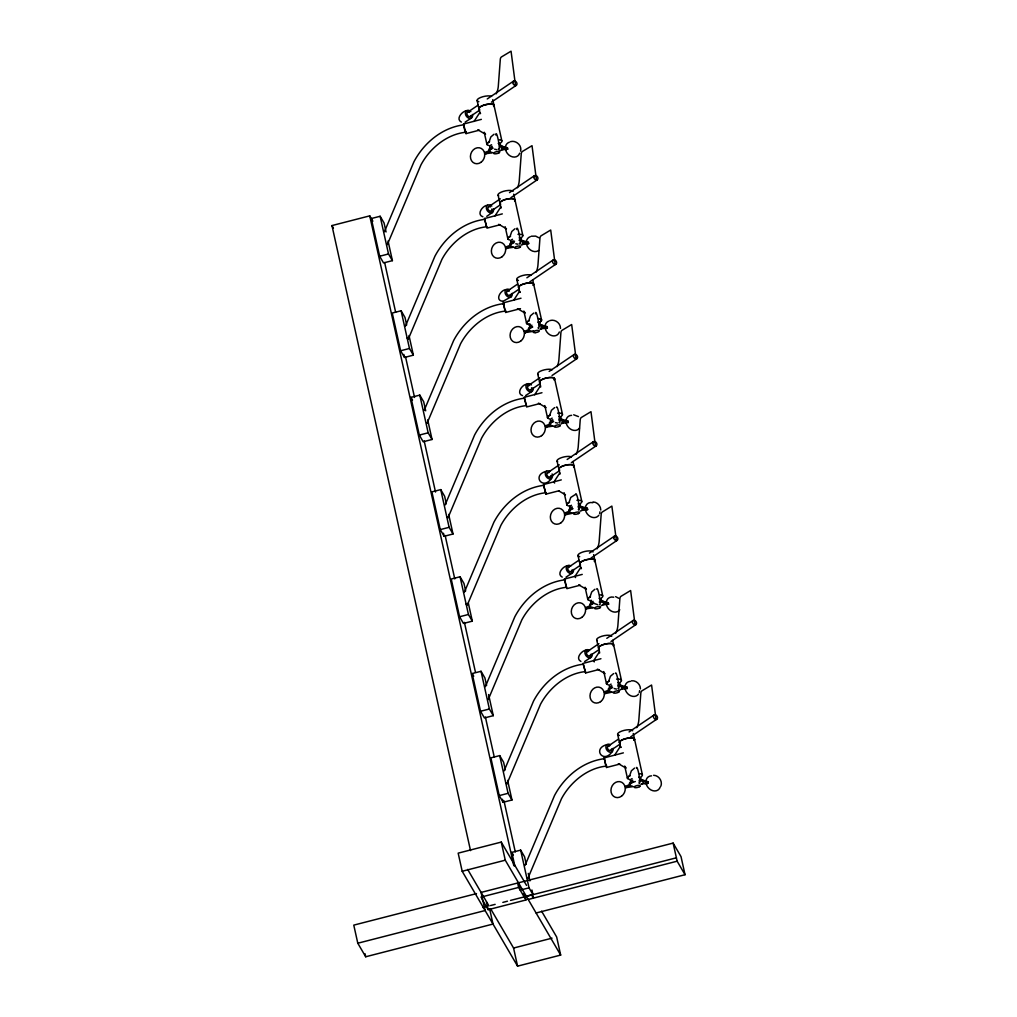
<?xml version="1.0" encoding="UTF-8"?>
<svg xmlns="http://www.w3.org/2000/svg" width="1017" height="1017" viewBox="0 0 1017 1017"><rect width="100%" height="100%" fill="white"/><g stroke="black" fill="none" stroke-linecap="round" stroke-linejoin="round"><path stroke-width="1.5" d="M502.322 213.888L484.461 218.566L486.978 228.126L500.3 224.706M526.742 406.419L524.213 397.291L541.972 392.727M561.295 479.884L543.434 484.562L545.951 494.122L559.274 490.702M464.273 125.625C462.786 123.273 465.354 133.672 465.761 131.549M503.911 304.464L503.428 303.676L504.915 310.312M426.975 423.479L460.587 343.746C469.155 327.652 486.037 313.071 505.411 311.1L505.449 310.859M564.931 580.135L565.897 585.792M604.581 758.974L605.547 764.631M527.848 878.51L561.46 798.765C570.029 782.683 586.923 768.089 606.285 766.119L606.285 765.407M520.59 151.126C522.179 145.38 515.861 139.85 510.305 141.719M660.923 786.103C662.728 781.221 658.876 775.323 653.613 775.285M489.406 141.02L490.842 136.939L494.046 134.231M510.356 235.537L511.805 231.456L514.996 228.749M529.043 319.859L530.493 315.779L533.696 313.071M550.006 414.377L551.456 410.296L554.646 407.588M569.329 501.534L570.766 497.453L575.978 494.097M590.28 596.051L591.729 591.958L594.92 589.25M608.967 680.373L610.416 676.292L613.62 673.585M629.93 774.89L631.366 770.81L634.57 768.089M384.49 231.634L413.97 161.716C423.936 142.876 442.179 127.583 463.777 124.824M387.324 244.639L420.936 164.907C429.505 148.813 446.399 134.231 465.761 132.261M405.44 326.152L434.92 256.22C444.887 237.393 463.142 222.087 484.74 219.341M424.14 410.487L453.62 340.555C463.587 321.715 481.829 306.422 503.428 303.676M445.09 504.991L474.57 435.06C484.537 416.233 502.779 400.927 524.378 398.181M447.925 517.996L481.537 438.263C490.105 422.169 507 407.588 526.361 405.605M464.413 592.148L493.893 522.217C503.86 503.39 522.102 488.084 543.701 485.338M467.248 605.153L500.86 525.408C509.428 509.326 526.323 494.732 545.684 492.762L543.663 485.579M485.363 686.666L514.844 616.734C524.81 597.894 543.065 582.601 564.664 579.855M488.198 699.671L521.81 619.925C530.378 603.844 547.273 589.25 566.634 587.279L566.151 586.491M504.063 770.988L533.544 701.056C543.51 682.229 561.753 666.923 583.351 664.177M506.898 783.993L540.51 704.26C549.078 688.166 565.961 673.585 585.334 671.601L583.313 664.419M525.014 865.505L554.494 795.574C564.46 776.734 582.703 761.441 604.301 758.695M517.437 187.751L517.717 187.141A13.933 8.314 -87.8 0 0 519.242 180.886L521.251 153.898A2.873 1.716 -87.8 0 1 522.369 151.482L532.018 145.685L536.493 180.263M536.137 272.086L536.404 271.475A13.933 8.314 -87.8 0 0 537.942 265.221L539.951 238.22A2.873 1.716 -87.8 0 1 541.069 235.804L550.706 230.02L555.18 264.598M557.087 366.59L557.367 365.993A13.933 8.314 -87.8 0 0 558.892 359.726L560.901 332.737A2.873 1.716 -87.8 0 1 562.02 330.322L571.668 324.525L576.143 359.115M597.487 547.998L597.068 548.849M637.125 726.837L636.718 727.689M496.194 93.831L496.754 92.636A13.933 8.314 -87.8 0 0 498.292 86.381L500.3 59.38A2.873 1.716 -87.8 0 1 501.419 56.965L511.055 51.181L515.543 85.759M576.118 454.332L576.677 453.137A13.933 8.314 -87.8 0 0 578.215 446.883L580.224 419.894A2.873 1.716 -87.8 0 1 581.343 417.478L590.979 411.682L595.466 446.26M615.755 633.171L616.327 631.989A13.933 8.314 -87.8 0 0 617.866 625.722L619.874 598.733A2.873 1.716 -87.8 0 1 620.993 596.318L630.629 590.521L635.104 625.112M474.036 121.443L479.897 112.391L480.545 113.523M494.987 215.947L500.847 206.909M513.687 300.282L519.534 291.231L520.196 292.362M534.637 394.787L540.497 385.748M559.808 472.905L553.96 481.944L554.608 483.062M599.458 651.744L593.61 660.783L594.259 661.914M614.56 755.3L620.421 746.262L621.069 747.381M481.372 119.37L463.51 124.049L466.028 133.608L479.35 130.189M466.028 133.608L465.9 131.371M521.022 298.21L503.161 302.888L505.678 312.448L520.475 308.647M505.678 312.448L505.551 310.21M545.951 494.122L545.989 492.851M582.245 574.402L564.384 579.067L566.901 588.64L580.224 585.207M600.945 658.724L583.084 663.402L585.601 672.962L598.924 669.542M585.601 672.962L585.639 671.69M623.37 752.86L604.034 757.907L606.552 767.479L619.874 764.059M606.552 767.479L606.424 765.242M492.203 146.295L490.054 148.19L490.334 149.499L492.495 147.605M513.165 240.813L511.004 242.707L511.297 244.016L514.526 241.169M531.853 325.135L529.692 327.029L529.984 328.338L532.145 326.444M552.803 419.652L550.655 421.547L550.934 422.856L553.095 420.962M572.126 506.809L569.978 508.703L570.257 510.013L572.418 508.119M593.089 601.327L590.928 603.221L591.22 604.518L593.369 602.623M611.776 685.649L609.615 687.543L609.908 688.852L612.069 686.958M632.727 780.166L630.578 782.06L630.858 783.357L633.019 781.463M580.364 511.131A7.068 2.276 -12.5 0 0 581.584 510.445L582.423 509.733A7.068 2.276 -12.5 0 0 578.292 507.572M601.314 605.636A7.068 2.276 -12.5 0 0 602.534 604.95L603.373 604.251A7.068 2.276 -12.5 0 0 599.242 602.089M618.489 690.594A7.068 2.276 -12.5 0 0 621.234 689.284L622.061 688.573A7.068 2.276 -12.5 0 0 617.942 686.411M640.964 784.476A7.068 2.276 -12.5 0 0 642.185 783.789L643.024 783.09A7.068 2.276 -12.5 0 0 638.892 780.929M466.447 110.764C462.138 111.222 455.387 119.053 461.349 122.078M467.54 112.315L478.041 105.196M487.232 98.967L513.483 81.182M470.426 116.383L479.617 110.154M491.427 102.158L516.369 85.25M471.532 117.934L465.061 122.18M487.397 205.281C482.617 205.459 476.159 214.498 482.884 216.786M488.491 206.832L500.313 198.823M509.492 192.594L534.433 175.687M491.389 210.9L500.567 204.671M511.068 197.552L537.319 179.767M486.774 216.316L492.482 212.451M506.097 289.603C500.656 289.781 494.402 300.396 502.716 301.299M507.191 291.154L517.691 284.035M526.882 277.806L553.134 260.021M510.076 295.222L519.267 288.993M529.768 281.887L556.019 264.089M511.182 296.773L503.084 301.286M527.048 384.121C522.268 384.299 515.81 393.337 522.522 395.626M528.141 385.672L539.951 377.663M549.142 371.434L574.084 354.526M531.027 389.74L540.218 383.511M552.028 375.502L576.97 358.607M532.133 391.291L525.662 395.524M546.371 471.278C531.357 475.041 542.747 490.969 551.456 478.448M547.464 472.829L559.274 464.82M567.155 459.481L593.407 441.683M550.35 476.897L559.541 470.668M571.351 462.659L596.293 445.764M567.321 565.783C563.011 566.253 556.261 574.084 562.223 577.097M568.414 567.333L578.915 560.214M589.415 553.108L614.357 536.201M571.312 571.414L580.491 565.185M590.991 558.066L617.243 540.269M572.406 572.965L565.948 577.198M586.021 650.117C581.711 650.575 574.961 658.406 580.91 661.431M587.114 651.668L598.924 643.659M606.806 638.32L633.044 620.523M590 655.736L599.191 649.507M611.001 641.498L635.943 624.603M591.106 657.287L584.635 661.52M606.971 744.622C591.958 748.398 603.348 764.314 612.056 751.805M608.064 746.173L618.565 739.054M629.065 731.948L654.007 715.04M610.95 750.254L620.141 744.024M630.642 736.905L656.893 719.108M578.508 513.56L579.029 513.254A3.051 0.979 -12.5 0 0 578.292 512.009A3.051 0.979 -12.5 0 0 574.135 513.077A3.051 0.979 -12.5 0 0 574.859 514.335L575.546 514.31A3.051 0.979 -12.5 0 0 578.495 513.56M498.915 151.241A7.068 2.276 -12.5 0 0 501.661 149.931L507.75 149.118L507.458 147.808L501.978 146.194L502.271 147.49L507.75 149.118M521.39 245.135A7.068 2.276 -12.5 0 0 522.611 244.449L528.7 243.622L528.42 242.326L522.929 240.698L523.221 242.008L528.7 243.622M540.091 329.457A7.068 2.276 -12.5 0 0 541.311 328.771L547.4 327.957L547.108 326.648L541.629 325.033L541.908 326.33L547.4 327.957M566.736 421.877L568.058 421.165L568.35 422.475L562.261 423.288A7.068 2.276 -12.5 0 1 561.041 423.975M586.059 509.021L587.381 508.322L587.673 509.619L581.584 510.445M607.009 603.539L608.344 602.827L608.624 604.136L602.534 604.95M625.709 687.873L627.031 687.161L627.324 688.471L621.234 689.284M646.952 783.687L648.274 782.976L647.982 781.679L646.659 782.378L646.952 783.687L642.185 783.789M492.622 152.741L485.211 153.796L484.918 152.499L489.444 150.63A7.068 2.276 -12.5 0 1 491.275 147.503M485.211 153.796L489.736 151.94A7.068 2.276 -12.5 0 1 493.08 148.19M513.585 247.258L506.161 248.313L505.869 247.004L510.394 245.148A7.068 2.276 -12.5 0 1 512.225 242.021M506.161 248.313L510.687 246.445A7.068 2.276 -12.5 0 1 514.03 242.694M533.658 331.288L524.848 332.635L524.569 331.339L529.094 329.47A7.068 2.276 -12.5 0 1 530.912 326.343M524.848 332.635L529.387 330.779A7.068 2.276 -12.5 0 1 532.73 327.029M553.223 426.098L545.811 427.153L545.519 425.843L550.044 423.987A7.068 2.276 -12.5 0 1 551.875 420.86M545.811 427.153L550.337 425.284A7.068 2.276 -12.5 0 1 553.68 421.534M573.931 512.962L565.617 514.729L564.842 513L569.367 511.144L570.626 512.771A7.068 2.276 -12.5 0 0 571.961 512.911M565.121 514.31L569.66 512.441A7.068 2.276 -12.5 0 1 573.003 508.691M593.496 607.772L586.084 608.827L585.792 607.518L590.318 605.649A7.068 2.276 -12.5 0 1 592.148 602.534M586.084 608.827L590.61 606.958A7.068 2.276 -12.5 0 1 593.953 603.208M612.196 692.094L605.268 693.569L604.492 691.84L609.018 689.984L610.276 691.611A7.068 2.276 -12.5 0 0 611.611 691.751M604.772 693.149L609.31 691.28A7.068 2.276 -12.5 0 1 612.654 687.53M633.146 786.611L625.735 787.667L625.442 786.357L629.968 784.488A7.068 2.276 -12.5 0 1 631.799 781.374M625.735 787.667L630.26 785.798A7.068 2.276 -12.5 0 1 635.32 781.526M470.528 850.619L331.962 225.571L369.743 215.858L372.858 221.197M386.053 231.978L384.045 222.926L380.142 216.265L371.294 218.528L379.659 256.246L383.549 262.92L392.409 260.644L388.062 241.029M486.711 226.766C467.35 228.749 450.455 243.33 441.899 259.424L408.275 339.157A3.852 0.814 22.9 0 0 407.156 338.102M379.659 256.246L388.507 253.97L392.409 260.644M406.673 324.982L404.995 317.444L401.105 310.77L392.244 313.045L400.609 350.763L404.512 357.437L413.36 355.162L409.012 335.546M400.609 350.763L409.457 348.488L413.36 355.162M427.699 419.868L432.047 439.484L423.199 441.759L419.309 435.085L410.944 397.367L419.792 395.105L423.695 401.766L425.691 410.817M526.628 406.965L539.951 403.546M419.309 435.085L428.157 432.81L432.047 439.484M446.31 503.822L444.645 496.283L440.742 489.609L431.894 491.885L440.259 529.603L444.149 536.277L453.01 534.001L448.662 514.386M440.259 529.603L449.107 527.327L453.01 534.001M465.633 590.979L463.968 583.44L460.065 576.766L451.217 579.042L459.582 616.76L463.472 623.434L472.32 621.158L468.316 603.056M459.582 616.76L468.43 614.484L472.32 621.158M488.592 694.547L493.283 715.663L484.435 717.938L480.532 711.264L472.168 673.559L481.028 671.284L484.918 677.958L486.596 685.496M480.532 711.264L489.38 709.002L493.283 715.663M505.284 769.818L503.618 762.28L499.716 755.606L490.868 757.881L499.233 795.599L503.123 802.273L511.971 799.998L507.623 780.382M499.233 795.599L508.08 793.324L511.971 799.998M526.552 885.413L501.254 842.089L458.171 853.149L462.188 871.264L517.577 966.15L560.672 955.077L556.655 936.975L541.591 911.168M514.831 865.976L511.818 852.399L520.666 850.123L524.569 856.797L526.234 864.336M462.188 871.264L505.271 860.191L560.672 955.077M476.49 893.6L353.776 925.127L357.793 943.229L365.7 956.768L493.003 924.059L489.66 908.969M536.099 912.986L685.038 874.722L681.021 856.619L673.127 843.093L481.092 892.418L485.109 910.533L357.793 943.229M480.85 897.147L518.619 887.434L525.954 899.981L488.173 909.694L481.575 898.405M523.412 893.765L524.073 896.778L532.933 894.515L529.031 887.841L520.183 890.104L518.505 882.565M482.859 907.52L485.923 906.732M490.525 905.55L495.152 904.367M502.843 902.397L507.458 901.202M510.534 900.414L676.419 857.801M528.204 899.46L677.144 861.196L685.038 874.722M490.575 908.664L513.572 948.035L552.04 938.157M531.255 236.224L535.679 236.122L538.807 237.762M549.955 320.558C554.977 318.944 560.609 323.101 560.494 328.377M503.517 147.897L507.458 147.808M525.789 242.377L528.42 242.326M544.476 326.711L547.108 326.648M565.439 421.216L568.058 421.165L562.579 419.538L562.871 420.847L568.35 422.475M584.762 508.373L587.381 508.322L581.902 506.695L582.194 508.004L587.673 509.619M535.26 332.648L534.586 332.661A3.051 0.979 -12.5 0 1 533.849 331.402A3.051 0.979 -12.5 0 1 538.018 330.334A3.051 0.979 -12.5 0 1 538.743 331.593L538.235 331.885A3.051 0.979 -12.5 0 1 535.273 332.648M631.595 680.78C636.184 680.271 640.468 684.314 640.418 688.878M573.69 414.783L578.457 416.601M593.013 501.94C597.221 501.978 600.793 505.894 600.78 510.038M606.183 766.106L605.801 765.331M496.932 149.728L494.605 149.194M515.797 243.775L517.882 244.245M555.447 422.614L557.532 423.085M597.805 604.746L593.636 603.246M616.493 689.081L614.179 688.547M608.344 602.827L602.852 601.212L603.145 602.522L608.624 604.136M627.031 687.161L621.552 685.534L621.832 686.844L627.324 688.471M647.982 781.679L642.502 780.052L642.795 781.361L648.274 782.976M590.61 606.958L591.576 607.276A7.068 2.276 -12.5 0 0 592.911 607.429M615.603 596.636L618.73 598.276M477.812 129.795L485.541 134.269L484.88 133.151M498.762 224.312L506.491 228.787M517.45 308.634L525.179 313.109L524.53 311.99M538.413 403.152L546.142 407.626M559.019 491.058L565.465 494.783M578.686 584.826L586.415 589.301L585.754 588.169M597.373 669.148L605.102 673.623M618.336 763.665L626.065 768.14L625.404 767.009M484.918 152.499L485.694 154.228M505.869 247.004L506.657 248.733M524.569 331.339L525.344 333.067M545.519 425.843L546.294 427.572M564.842 513L565.617 514.729M604.492 691.84L605.268 693.569M463.612 123.934L464.362 125.498M484.562 218.452L485.007 219.202M503.262 302.774L504.012 304.337M524.213 397.291L524.658 398.041M564.486 578.965L564.931 579.715M604.136 757.805L604.581 758.555M486.609 226.753L484.702 219.583M526.259 405.592L524.34 398.422M581.419 568.541L580.771 567.422L574.91 576.461L575.571 577.58M331.962 225.571L333.423 228.075M410.944 397.367L412.508 400.037M472.168 673.559L473.731 676.229M511.818 852.399L513.382 855.068M533.671 897.591L532.082 894.884L532.755 897.897M467.655 869.408L488.986 905.944M616.416 540.777L611.865 506.097L602.293 511.996A2.873 1.716 -87.8 0 0 601.174 514.411L599.166 541.4A13.933 8.314 -87.8 0 1 597.64 547.654M656.067 719.616L651.579 685.038L641.943 690.835A2.873 1.716 -87.8 0 0 640.824 693.251L638.816 720.239A13.933 8.314 -87.8 0 1 637.29 726.494M673.127 843.093L677.144 861.196M506.135 148.52L506.428 149.817M527.086 243.025L527.378 244.334M545.786 327.36L546.078 328.669M492.749 99.641L501.839 140.791M513.712 194.158L522.789 235.308M532.705 279.84L541.476 319.63M554.532 378.489L562.439 414.148M572.978 461.515L581.762 501.305M593.636 554.659L602.712 595.809M612.628 640.354L621.4 680.144M633.273 733.511L642.363 774.649M501.368 148.622L501.661 149.931L502.5 149.232A7.068 2.276 -12.5 0 0 499.97 147.02M522.331 243.139L522.611 244.449L523.45 243.737A7.068 2.276 -12.5 0 0 520.92 241.537M541.019 327.461L541.311 328.771L542.15 328.071A7.068 2.276 -12.5 0 0 539.62 325.872M561.969 421.979L562.261 423.288L563.1 422.576A7.068 2.276 -12.5 0 0 558.969 420.415M489.444 150.63L490.702 152.258A7.068 2.276 -12.5 0 0 492.037 152.397M510.394 245.148L511.653 246.775A7.068 2.276 -12.5 0 0 512.988 246.915M529.094 329.47L530.353 331.097A7.068 2.276 -12.5 0 0 533.277 331.211M550.044 423.987L551.303 425.615A7.068 2.276 -12.5 0 0 552.638 425.754M629.968 784.488L631.226 786.116A7.068 2.276 -12.5 0 0 632.561 786.268M477.164 100.772L480.088 113.612M484.206 132.21L486.965 144.605M498.114 195.289L501.038 208.129M505.169 226.727L507.915 239.122M516.814 279.611L519.738 292.451M523.857 311.049L526.603 323.457M537.764 374.129L540.688 386.968M544.807 405.567L547.566 417.962M557.087 461.286L560.011 474.125M564.13 492.724L566.889 505.118M578.037 555.79L580.961 568.63M585.093 587.229L587.839 599.636M596.737 640.125L599.661 652.965M603.78 671.563L606.526 683.958M617.688 734.63L620.612 747.47M624.73 766.068L627.489 778.475M528.243 873.387L529.921 880.925M531.929 889.989L532.933 894.515M380.142 216.265L388.507 253.97M401.105 310.77L409.457 348.488M419.792 395.105L428.157 432.81M440.742 489.609L449.107 527.327M460.065 576.766L468.43 614.484M481.028 671.284L489.38 709.002M499.716 755.606L508.08 793.324M520.666 850.123L529.031 887.841M384.629 262.526L395.626 312.168M405.605 357.145L414.542 397.469M424.165 440.895L435.518 492.075M445.141 535.501L454.777 578.927M464.4 622.366L475.409 671.995M485.376 716.972L494.313 757.296M503.949 800.722L515.288 851.903M524.912 895.329L525.954 899.981M403.838 354.412L404.512 357.437M443.488 533.251L444.149 536.277M502.462 799.248L503.123 802.273M369.743 215.858L513.814 865.721M517.589 882.781L518.619 887.434M501.254 842.089L505.271 860.191M513.572 948.035L517.577 966.15M486.457 901.939L488.173 909.694M365.027 953.743L365.7 956.768M619.582 742.83A7.716 2.492 -12.5 0 1 627.68 738.253A7.716 2.492 -12.5 0 1 634.112 740.376M639.261 773.632A7.653 2.466 -12.5 0 1 641.104 776.772M629.218 779.302A7.653 2.466 -12.5 0 1 630.146 775.564A7.64 2.174 -16.2 0 0 627.502 777.802M527.315 877.862A3.852 0.814 22.9 0 1 527.696 878.218M620.09 743.313A7.78 2.504 -12.5 0 1 626.663 738.38A7.78 2.504 -12.5 0 1 634.138 740.338M611.573 748.881A2.492 1.831 55.9 0 1 609.488 750.419A2.492 1.831 55.9 0 1 607.441 747.546A2.492 1.831 55.9 0 1 609.539 746.008M613.035 748.347A4.399 3.229 55.9 0 1 609.78 752.186A4.399 3.229 55.9 0 1 605.89 746.694A4.399 3.229 55.9 0 1 610.492 744.762M619.353 735.507A7.78 2.504 -12.5 0 1 621.972 731.02A7.78 2.504 -12.5 0 1 632.676 730.791M640.202 779.581A7.068 2.276 -12.5 0 1 643.049 780.522M631.417 781.323A5.555 1.792 -12.5 0 1 632.091 778.615M638.701 777.217A5.555 1.792 -12.5 0 1 640.99 778.425M660.198 787.031A8.174 6.598 49.9 0 1 652.99 790.743A8.174 6.598 49.9 0 1 646.113 783.56M645.922 781.59A8.174 6.598 49.9 0 1 651.541 775.831M636.4 767.911A8.174 1.03 80 0 1 639.172 775.793A8.174 1.03 80 0 1 638.918 782.785M540.256 382.824A7.716 2.492 -12.5 0 1 546.765 377.93A7.78 2.504 -12.5 0 1 554.214 379.824M554.189 379.875A7.716 2.492 -12.5 0 0 546.765 377.93A7.78 2.504 -12.5 0 0 540.167 382.812M557.608 413.156A7.653 2.466 -12.5 0 1 561.181 416.271M549.294 418.788A7.653 2.466 -12.5 0 1 550.222 415.05A7.64 2.174 -16.2 0 0 547.578 417.288M446.806 516.941A3.852 0.814 22.9 0 1 447.391 517.348M531.586 387.782A2.492 1.831 55.9 0 1 529.921 389.994A2.492 1.831 55.9 0 1 527.531 387.223A2.492 1.831 55.9 0 1 529.615 385.494M533.111 387.833A4.399 3.229 55.9 0 1 529.539 391.596A4.399 3.229 55.9 0 1 526.081 385.557A4.399 3.229 55.9 0 1 531.446 384.922M538.362 374.65A7.78 2.504 -12.5 0 1 542.048 370.519A7.78 2.504 -12.5 0 1 552.155 369.756M558.676 419.106A7.068 2.276 -12.5 0 1 563.202 420.606M558.778 416.703A5.555 1.792 -12.5 0 1 560.761 418.432M550.731 420.568A5.555 1.792 -12.5 0 1 552.167 418.114M579.499 428.119A8.174 6.598 49.9 0 1 572.126 429.924A8.174 6.598 49.9 0 1 566.189 423.047M565.999 421.089A8.174 6.598 49.9 0 1 571.618 415.33M556.477 407.41A8.174 1.03 80 0 1 559.248 415.292A8.174 1.03 80 0 1 558.994 422.284M519.293 288.32A7.716 2.492 -12.5 0 1 525.814 283.412A7.716 2.492 -12.5 0 1 533.239 285.357M538.896 322.529A7.716 2.492 -12.5 0 0 538.374 318.601A7.653 2.466 -12.5 0 1 538.908 322.503M529.717 324.474A7.716 2.492 -12.5 0 1 529.196 320.558M529.793 324.436A7.653 2.466 -12.5 0 1 526.628 322.77A7.64 2.174 -16.2 0 1 529.272 320.546M519.217 288.294A7.78 2.504 -12.5 0 1 525.789 283.362A7.78 2.504 -12.5 0 1 533.264 285.307M510.623 294.409A2.492 1.831 55.9 0 1 508.08 295.146A2.492 1.831 55.9 0 1 506.644 291.968A2.492 1.831 55.9 0 1 509.186 291.231M512.161 293.328A4.399 3.229 55.9 0 1 508.907 297.167A4.399 3.229 55.9 0 1 505.017 291.676A4.399 3.229 55.9 0 1 509.619 289.743M518.479 280.489A7.78 2.504 -12.5 0 1 520.221 276.332A7.78 2.504 -12.5 0 1 531.205 275.238M539.328 324.563A7.068 2.276 -12.5 0 1 542.239 326.088M537.828 322.198A5.555 1.792 -12.5 0 1 539.811 323.927M529.361 325.682A5.555 1.792 -12.5 0 1 530.264 324.143M559.325 332.012A8.174 6.598 49.9 0 1 552.117 335.712A8.174 6.598 49.9 0 1 545.239 328.529M545.048 326.571A8.174 6.598 49.9 0 1 548.875 321.118M535.451 313.872A8.174 1.03 80 0 1 538.107 319.719A8.174 1.03 80 0 1 538.044 327.766M517.958 234.317A7.653 2.466 -12.5 0 1 521.53 237.431M509.657 239.948A7.653 2.466 -12.5 0 1 510.585 236.211A7.64 2.174 -16.2 0 0 507.928 238.448M491.936 208.943A2.492 1.831 55.9 0 1 490.092 211.116A2.492 1.831 55.9 0 1 487.88 208.002A2.492 1.831 55.9 0 1 490.499 206.909M493.461 208.994A4.399 3.229 55.9 0 1 489.902 212.756A4.399 3.229 55.9 0 1 486.431 206.718A4.399 3.229 55.9 0 1 491.796 206.082M498.711 195.811A7.78 2.504 -12.5 0 1 503.326 191.374A7.78 2.504 -12.5 0 1 513.102 191.438M519.026 240.266A7.068 2.276 -12.5 0 1 523.552 241.766M519.128 237.864A5.555 1.792 -12.5 0 1 521.111 239.592M511.093 241.728A5.555 1.792 -12.5 0 1 512.517 239.275M538.641 250.513A8.174 6.598 49.9 0 1 526.539 244.207M526.348 242.249A8.174 6.598 49.9 0 1 530.188 236.783M516.763 229.55A8.174 1.03 80 0 1 519.407 235.397A8.174 1.03 80 0 1 519.344 243.444M579.932 563.99A7.716 2.492 -12.5 0 1 588.029 559.414A7.716 2.492 -12.5 0 1 594.462 561.537M599.623 594.792A7.653 2.466 -12.5 0 1 601.454 597.932M591.017 600.615A7.653 2.466 -12.5 0 1 590.496 596.725A7.64 2.174 -16.2 0 0 587.851 598.962M580.44 564.473A7.78 2.504 -12.5 0 1 587.012 559.541A7.78 2.504 -12.5 0 1 594.487 561.498M573.385 569.507A4.399 3.229 55.9 0 1 570.143 573.346A4.399 3.229 55.9 0 1 566.24 567.855A4.399 3.229 55.9 0 1 570.842 565.922M571.923 570.041A2.492 1.831 55.9 0 1 568.808 570.957A2.492 1.831 55.9 0 1 568.846 567.13M579.703 556.668A7.78 2.504 -12.5 0 1 582.321 552.18A7.78 2.504 -12.5 0 1 593.025 551.951M600.551 600.742A7.068 2.276 -12.5 0 1 603.399 601.683M591.017 602.229A5.555 1.792 -12.5 0 1 591.487 600.322M599.051 598.377A5.555 1.792 -12.5 0 1 601.352 599.585M619.773 609.793A8.174 6.598 49.9 0 1 612.399 611.598A8.174 6.598 49.9 0 1 606.463 604.721M606.272 602.75A8.174 6.598 49.9 0 1 613.785 597.208M596.75 589.072A8.174 1.03 80 0 1 599.331 595.898A8.174 1.03 80 0 1 599.636 604.568M498.737 139.761A7.653 2.466 -12.5 0 1 499.258 143.664M488.694 145.431A7.653 2.466 -12.5 0 1 489.622 141.706A7.64 2.174 -16.2 0 0 486.978 143.931M470.973 115.569A2.492 1.831 55.9 0 1 468.43 116.307A2.492 1.831 55.9 0 1 466.994 113.129A2.492 1.831 55.9 0 1 469.549 112.391M472.511 114.489A4.399 3.229 55.9 0 1 468.939 118.239A4.399 3.229 55.9 0 1 465.481 112.201A4.399 3.229 55.9 0 1 470.846 111.565M478.829 101.649A7.78 2.504 -12.5 0 1 480.571 97.492A7.78 2.504 -12.5 0 1 491.554 96.399M499.678 145.723A7.068 2.276 -12.5 0 1 502.601 147.249M498.177 143.359A5.555 1.792 -12.5 0 1 500.161 145.088M489.711 146.842A5.555 1.792 -12.5 0 1 491.567 144.757M519.674 153.173A8.174 6.598 49.9 0 1 512.466 156.872A8.174 6.598 49.9 0 1 505.589 149.69M505.398 147.732A8.174 6.598 49.9 0 1 509.237 142.278M495.813 135.032A8.174 1.03 80 0 1 498.457 140.88A8.174 1.03 80 0 1 498.394 148.927M599.216 648.821A7.716 2.492 -12.5 0 1 605.738 643.926A7.78 2.504 -12.5 0 1 613.187 645.82A7.716 2.492 -12.5 0 0 605.738 643.926A7.78 2.504 -12.5 0 0 599.14 648.795M616.582 679.153A7.653 2.466 -12.5 0 1 620.154 682.267M608.268 684.784A7.653 2.466 -12.5 0 1 609.196 681.047A7.64 2.174 -16.2 0 0 606.552 683.284M505.78 782.937A3.852 0.814 22.9 0 1 506.746 783.713M590.623 654.376A2.492 1.831 55.9 0 1 588.538 655.914A2.492 1.831 55.9 0 1 586.491 653.028A2.492 1.831 55.9 0 1 588.576 651.49M592.085 653.829A4.399 3.229 55.9 0 1 588.83 657.681A4.399 3.229 55.9 0 1 584.94 652.189A4.399 3.229 55.9 0 1 589.542 650.244M597.335 640.646A7.78 2.504 -12.5 0 1 601.937 636.21A7.78 2.504 -12.5 0 1 611.726 636.273M608.471 689.513A7.068 2.276 -12.5 0 1 610.836 686.856M617.65 685.102A7.068 2.276 -12.5 0 1 622.086 686.005M617.751 682.699A5.555 1.792 -12.5 0 1 619.734 684.428M609.704 686.564A5.555 1.792 -12.5 0 1 611.141 684.11M638.46 694.115A8.174 6.598 49.9 0 1 631.087 695.92A8.174 6.598 49.9 0 1 625.163 689.043M624.972 687.085A8.174 6.598 49.9 0 1 630.578 681.326M639.553 690.683A8.174 6.598 49.9 0 1 639.248 692.526M615.45 673.407A8.174 1.03 80 0 1 618.222 681.288A8.174 1.03 80 0 1 617.967 688.28M559.566 469.981A7.716 2.492 -12.5 0 1 566.088 465.087A7.716 2.492 -12.5 0 1 573.512 467.032A7.78 2.504 -12.5 0 0 566.062 465.023A7.78 2.504 -12.5 0 0 559.49 469.956M576.931 500.313A7.653 2.466 -12.5 0 1 580.504 503.428M570.067 506.097A7.653 2.466 -12.5 0 1 569.545 502.207A7.64 2.174 -16.2 0 0 566.901 504.445M466.129 604.098A3.852 0.814 22.9 0 1 466.714 604.505M550.972 475.524A2.492 1.831 55.9 0 1 548.888 477.062A2.492 1.831 55.9 0 1 546.841 474.189A2.492 1.831 55.9 0 1 548.938 472.651M552.078 473.935A4.399 3.229 55.9 0 1 549.816 478.918A4.399 3.229 55.9 0 1 545.277 473.68A4.399 3.229 55.9 0 1 549.892 471.405M557.685 461.807A7.78 2.504 -12.5 0 1 561.371 457.675A7.78 2.504 -12.5 0 1 571.478 456.913M568.821 510.674A7.068 2.276 -12.5 0 1 571.198 508.017M577.999 506.263A7.068 2.276 -12.5 0 1 582.525 507.763M578.101 503.86A5.555 1.792 -12.5 0 1 580.084 505.589M570.054 507.725A5.555 1.792 -12.5 0 1 571.49 505.271M598.81 515.276A8.174 6.598 49.9 0 1 591.436 517.081A8.174 6.598 49.9 0 1 585.512 510.203M585.322 508.246A8.174 6.598 49.9 0 1 592.835 502.703M599.903 511.843A8.174 6.598 49.9 0 1 599.598 513.687M575.8 494.567A8.174 1.03 80 0 1 578.571 502.436A8.174 1.03 80 0 1 578.317 509.441M499.105 152.753L498.584 153.046A3.051 0.979 -12.5 0 1 495.635 153.809L494.936 153.821A3.051 0.979 -12.5 0 1 494.211 152.563A3.051 0.979 -12.5 0 1 498.368 151.495A3.051 0.979 -12.5 0 1 499.105 152.753M520.056 247.258L519.534 247.563A3.051 0.979 -12.5 0 1 516.585 248.313L515.886 248.339A3.051 0.979 -12.5 0 1 515.161 247.08A3.051 0.979 -12.5 0 1 519.318 246.012A3.051 0.979 -12.5 0 1 520.056 247.258M559.706 426.11L559.185 426.403A3.051 0.979 -12.5 0 1 556.235 427.153L555.536 427.178A3.051 0.979 -12.5 0 1 554.812 425.92A3.051 0.979 -12.5 0 1 558.969 424.852A3.051 0.979 -12.5 0 1 559.706 426.11M599.979 607.772L599.458 608.064A3.051 0.979 -12.5 0 1 596.509 608.827L595.809 608.84A3.051 0.979 -12.5 0 1 595.085 607.594A3.051 0.979 -12.5 0 1 599.242 606.513A3.051 0.979 -12.5 0 1 599.979 607.772M618.667 692.094L618.158 692.399A3.051 0.979 -12.5 0 1 615.196 693.149L614.51 693.174A3.051 0.979 -12.5 0 1 613.772 691.916A3.051 0.979 -12.5 0 1 617.942 690.848A3.051 0.979 -12.5 0 1 618.667 692.094M639.629 786.611L639.108 786.904A3.051 0.979 -12.5 0 1 636.159 787.667L635.46 787.679A3.051 0.979 -12.5 0 1 634.735 786.433A3.051 0.979 -12.5 0 1 638.892 785.353A3.051 0.979 -12.5 0 1 639.629 786.611M653.384 716.4A2.492 1.831 55.9 0 0 656.461 719.324A2.492 1.831 55.9 0 0 656.499 715.498A2.492 1.831 55.9 0 0 653.384 716.4M621.514 796.197A8.174 6.992 -68.3 0 0 621.845 782.34A8.174 6.992 -68.3 0 0 610.937 790.247A8.174 6.992 -68.3 0 0 621.514 796.197M573.461 355.899A2.492 1.831 55.9 0 0 576.537 358.81A2.492 1.831 55.9 0 0 576.575 354.984A2.492 1.831 55.9 0 0 573.461 355.899M541.603 435.683A8.174 6.992 -68.3 0 0 541.921 421.826A8.174 6.992 -68.3 0 0 531.014 429.733A8.174 6.992 -68.3 0 0 541.603 435.683M552.511 261.382A2.492 1.831 55.9 0 0 555.587 264.306A2.492 1.831 55.9 0 0 555.625 260.479A2.492 1.831 55.9 0 0 552.511 261.382M520.64 341.165A8.174 6.992 -68.3 0 0 520.958 327.309A8.174 6.992 -68.3 0 0 510.064 335.216A8.174 6.992 -68.3 0 0 520.64 341.165M507.114 199.09A7.716 2.492 -12.5 0 0 500.606 203.985A7.78 2.504 -12.5 0 1 507.089 199.027A7.78 2.504 -12.5 0 1 514.564 200.985A7.716 2.492 -12.5 0 0 507.114 199.09M533.811 177.06A2.492 1.831 55.9 0 0 536.887 179.971A2.492 1.831 55.9 0 0 536.925 176.144A2.492 1.831 55.9 0 0 533.811 177.06M501.953 256.843A8.174 6.992 -68.3 0 0 502.271 242.987A8.174 6.992 -68.3 0 0 491.364 250.894A8.174 6.992 -68.3 0 0 501.953 256.843M613.734 537.561A2.492 1.831 55.9 0 0 616.81 540.485A2.492 1.831 55.9 0 0 616.849 536.658A2.492 1.831 55.9 0 0 613.734 537.561M581.877 617.357A8.174 6.992 -68.3 0 0 582.194 603.501A8.174 6.992 -68.3 0 0 571.287 611.408A8.174 6.992 -68.3 0 0 581.877 617.357M486.164 104.573A7.716 2.492 -12.5 0 0 479.655 109.48A7.78 2.504 -12.5 0 1 486.139 104.509A7.78 2.504 -12.5 0 1 493.614 106.467A7.716 2.492 -12.5 0 0 486.164 104.573M512.86 82.542A2.492 1.831 55.9 0 0 515.937 85.466A2.492 1.831 55.9 0 0 515.975 81.64A2.492 1.831 55.9 0 0 512.86 82.542M480.99 162.326A8.174 6.992 -68.3 0 0 481.321 148.469A8.174 6.992 -68.3 0 0 470.413 156.376A8.174 6.992 -68.3 0 0 480.99 162.326M632.434 621.895A2.492 1.831 55.9 0 0 635.511 624.807A2.492 1.831 55.9 0 0 635.549 620.98A2.492 1.831 55.9 0 0 632.434 621.895M600.564 701.679A8.174 6.992 -68.3 0 0 600.882 687.823A8.174 6.992 -68.3 0 0 589.987 695.73A8.174 6.992 -68.3 0 0 600.564 701.679M592.784 443.056A2.492 1.831 55.9 0 0 595.86 445.967A2.492 1.831 55.9 0 0 595.898 442.141A2.492 1.831 55.9 0 0 592.784 443.056M560.914 522.84A8.174 6.992 -68.3 0 0 561.244 508.983A8.174 6.992 -68.3 0 0 550.337 516.89A8.174 6.992 -68.3 0 0 560.914 522.84"/></g></svg>
